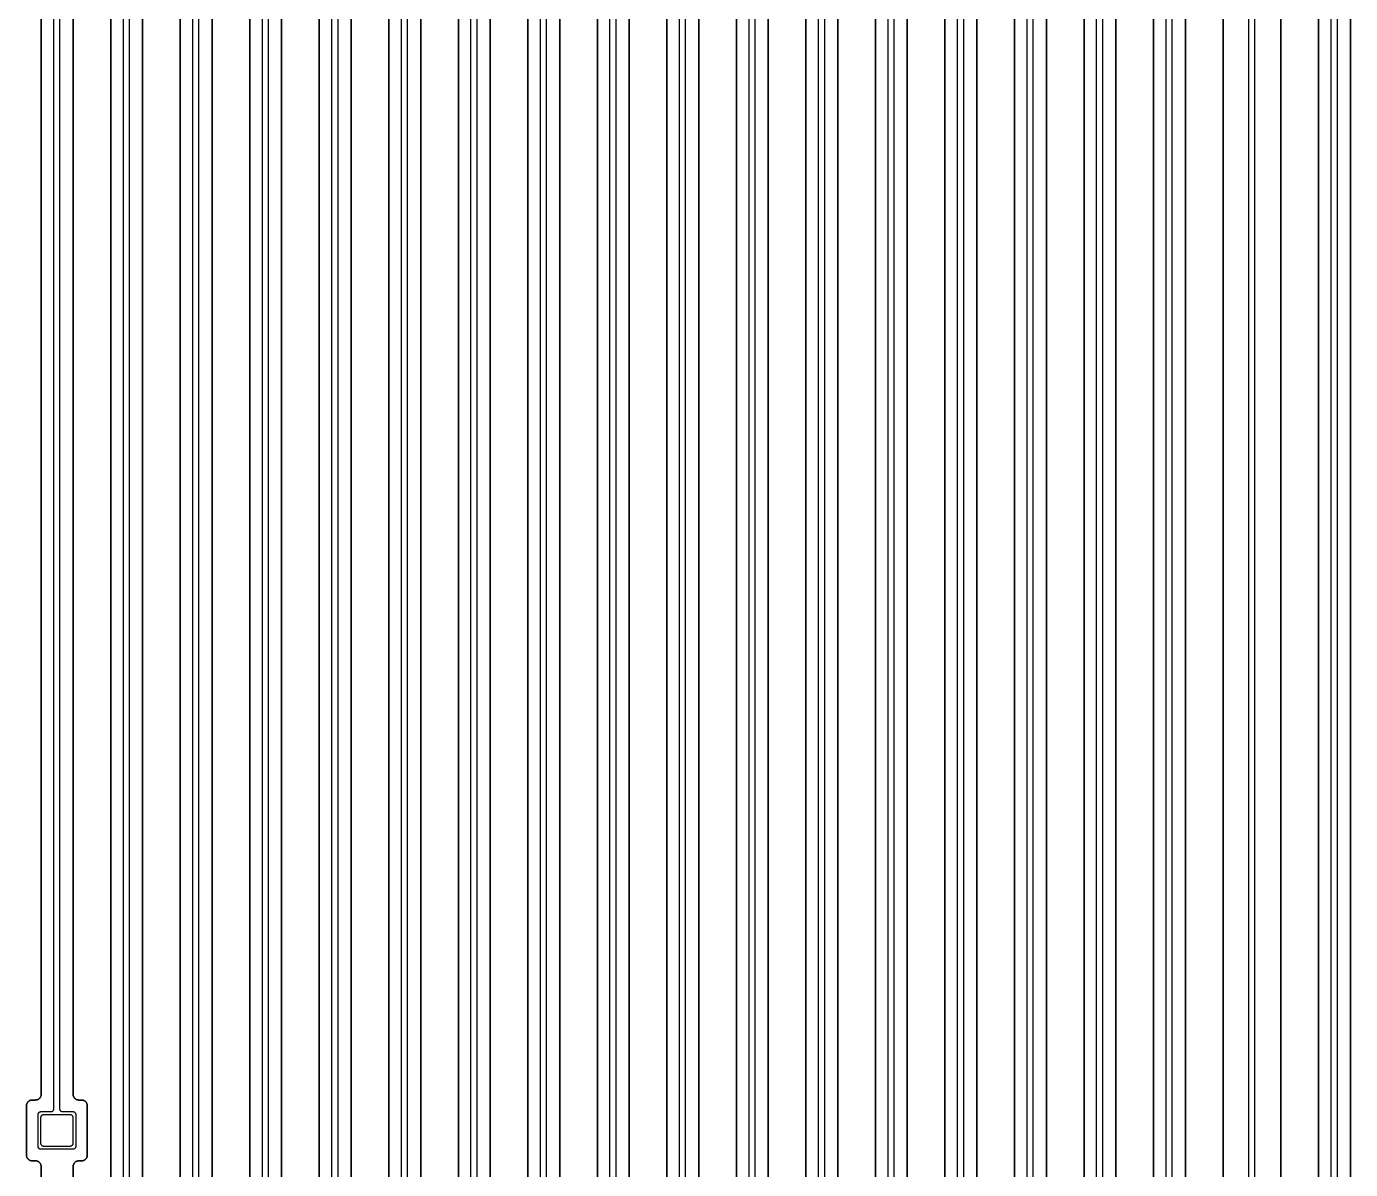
# Model space of a CAD drawing. Extents: x -2057 to 2225, y -44 to 31181.
# Drawn here: x -361.3 to 95.8, y 2166.3 to 2560.8 of the extents above; entities that cross this region are included whole.
import ezdxf

# ---------------------------------------------------------------- set-up
doc = ezdxf.new("R2010")
doc.units = 0
for name, color, linetype in [('electrode', 6, 'CONTINUOUS'), ('etching', 7, 'CONTINUOUS'), ('L3D0_etching3', 5, 'CONTINUOUS'), ('metalization', 8, 'CONTINUOUS'), ('polyimide', 9, 'CONTINUOUS')]:
    doc.layers.add(name, color=color, linetype=linetype)

msp = doc.modelspace()

# ---------------------------------------------------------------- linework, layer by layer
at = {"layer": 'electrode'}
msp.add_lwpolyline([(-355.34, 2174.247), (-355.427, 2174.255), (-355.513, 2174.27), (-355.598, 2174.293), (-355.68, 2174.323), (-355.759, 2174.36), (-355.834, 2174.403), (-355.906, 2174.453), (-355.973, 2174.509), (-356.035, 2174.571), (-356.091, 2174.638), (-356.141, 2174.71), (-356.184, 2174.785), (-356.221, 2174.864), (-356.251, 2174.946), (-356.274, 2175.031), (-356.289, 2175.117), (-356.297, 2175.204), (-356.297, 2184.291), (-356.289, 2184.378), (-356.274, 2184.464), (-356.251, 2184.548), (-356.221, 2184.63), (-356.184, 2184.71), (-356.141, 2184.785), (-356.091, 2184.857), (-356.035, 2184.924), (-355.973, 2184.985), (-355.906, 2185.042), (-355.834, 2185.092), (-355.759, 2185.135), (-355.68, 2185.172), (-355.598, 2185.202), (-355.513, 2185.225), (-355.427, 2185.24), (-355.34, 2185.247), (-346.253, 2185.247), (-346.166, 2185.24), (-346.08, 2185.225), (-345.996, 2185.202), (-345.914, 2185.172), (-345.834, 2185.135), (-345.759, 2185.092), (-345.687, 2185.042), (-345.62, 2184.985), (-345.559, 2184.924), (-345.502, 2184.857), (-345.452, 2184.785), (-345.409, 2184.71), (-345.372, 2184.63), (-345.342, 2184.548), (-345.319, 2184.464), (-345.304, 2184.378), (-345.297, 2184.291), (-345.297, 2175.204), (-345.304, 2175.117), (-345.319, 2175.031), (-345.342, 2174.946), (-345.372, 2174.864), (-345.409, 2174.785), (-345.452, 2174.71), (-345.502, 2174.638), (-345.559, 2174.571), (-345.62, 2174.509), (-345.687, 2174.453), (-345.759, 2174.403), (-345.834, 2174.36), (-345.914, 2174.323), (-345.996, 2174.293), (-346.08, 2174.27), (-346.166, 2174.255), (-346.253, 2174.247)], close=True, dxfattribs=at)
at = {"layer": 'etching'}
for points in [[(-356.208, 9035.371), (-356.208, 2192.185), (-356.216, 2192.059), (-356.231, 2191.934), (-356.255, 2191.811), (-356.286, 2191.689), (-356.325, 2191.57), (-356.371, 2191.453), (-356.425, 2191.339), (-356.485, 2191.229), (-356.553, 2191.123), (-356.627, 2191.021), (-356.707, 2190.924), (-356.793, 2190.832), (-356.884, 2190.746), (-356.981, 2190.666), (-357.083, 2190.592), (-357.189, 2190.525), (-357.299, 2190.465), (-357.413, 2190.411), (-357.53, 2190.365), (-357.649, 2190.326), (-357.771, 2190.295), (-357.895, 2190.271), (-358.019, 2190.255), (-358.145, 2190.247), (-359.359, 2190.247), (-359.485, 2190.24), (-359.61, 2190.224), (-359.733, 2190.2), (-359.855, 2190.169), (-359.974, 2190.13), (-360.091, 2190.084), (-360.205, 2190.03), (-360.315, 2189.97), (-360.421, 2189.902), (-360.523, 2189.828), (-360.62, 2189.748), (-360.712, 2189.662), (-360.798, 2189.571), (-360.878, 2189.474), (-360.952, 2189.372), (-361.019, 2189.266), (-361.079, 2189.156), (-361.133, 2189.042), (-361.179, 2188.925), (-361.218, 2188.806), (-361.249, 2188.684), (-361.273, 2188.56), (-361.289, 2188.436), (-361.297, 2188.31), (-361.297, 2171.185), (-361.289, 2171.059), (-361.273, 2170.934), (-361.249, 2170.811), (-361.218, 2170.689), (-361.179, 2170.57), (-361.133, 2170.453), (-361.079, 2170.339), (-361.019, 2170.229), (-360.952, 2170.123), (-360.878, 2170.021), (-360.798, 2169.924), (-360.712, 2169.832), (-360.62, 2169.746), (-360.523, 2169.666), (-360.421, 2169.592), (-360.315, 2169.525), (-360.205, 2169.465), (-360.091, 2169.411), (-359.974, 2169.365), (-359.855, 2169.326), (-359.733, 2169.295), (-359.61, 2169.271), (-359.485, 2169.255), (-359.359, 2169.247), (-358.145, 2169.247), (-358.019, 2169.24), (-357.895, 2169.224), (-357.771, 2169.2), (-357.649, 2169.169), (-357.53, 2169.13), (-357.413, 2169.084), (-357.299, 2169.03), (-357.189, 2168.97), (-357.083, 2168.902), (-356.981, 2168.828), (-356.884, 2168.748), (-356.793, 2168.662), (-356.707, 2168.571), (-356.627, 2168.474), (-356.553, 2168.372), (-356.485, 2168.266), (-356.425, 2168.156), (-356.371, 2168.042), (-356.325, 2167.925), (-356.286, 2167.806), (-356.255, 2167.684), (-356.231, 2167.56), (-356.216, 2167.436), (-356.208, 2167.31), (-356.208, 1919.247)], [(-345.208, 1919.247), (-345.208, 2167.31), (-345.2, 2167.436), (-345.184, 2167.56), (-345.16, 2167.684), (-345.129, 2167.806), (-345.09, 2167.925), (-345.044, 2168.042), (-344.991, 2168.156), (-344.93, 2168.266), (-344.863, 2168.372), (-344.789, 2168.474), (-344.709, 2168.571), (-344.623, 2168.662), (-344.531, 2168.748), (-344.434, 2168.828), (-344.332, 2168.902), (-344.226, 2168.97), (-344.116, 2169.03), (-344.002, 2169.084), (-343.886, 2169.13), (-343.766, 2169.169), (-343.644, 2169.2), (-343.521, 2169.224), (-343.396, 2169.24), (-343.271, 2169.247), (-342.234, 2169.247), (-342.108, 2169.255), (-341.984, 2169.271), (-341.86, 2169.295), (-341.738, 2169.326), (-341.619, 2169.365), (-341.502, 2169.411), (-341.388, 2169.465), (-341.278, 2169.525), (-341.172, 2169.592), (-341.07, 2169.666), (-340.973, 2169.746), (-340.882, 2169.832), (-340.796, 2169.924), (-340.716, 2170.021), (-340.642, 2170.123), (-340.574, 2170.229), (-340.514, 2170.339), (-340.46, 2170.453), (-340.414, 2170.57), (-340.375, 2170.689), (-340.344, 2170.811), (-340.32, 2170.934), (-340.304, 2171.059), (-340.297, 2171.185), (-340.297, 2188.31), (-340.304, 2188.436), (-340.32, 2188.56), (-340.344, 2188.684), (-340.375, 2188.806), (-340.414, 2188.925), (-340.46, 2189.042), (-340.514, 2189.156), (-340.574, 2189.266), (-340.642, 2189.372), (-340.716, 2189.474), (-340.796, 2189.571), (-340.882, 2189.662), (-340.973, 2189.748), (-341.07, 2189.828), (-341.172, 2189.902), (-341.278, 2189.97), (-341.388, 2190.03), (-341.502, 2190.084), (-341.619, 2190.13), (-341.738, 2190.169), (-341.86, 2190.2), (-341.984, 2190.224), (-342.108, 2190.24), (-342.234, 2190.247), (-343.271, 2190.247), (-343.396, 2190.255), (-343.521, 2190.271), (-343.644, 2190.295), (-343.766, 2190.326), (-343.886, 2190.365), (-344.002, 2190.411), (-344.116, 2190.465), (-344.226, 2190.525), (-344.332, 2190.592), (-344.434, 2190.666), (-344.531, 2190.746), (-344.623, 2190.832), (-344.709, 2190.924), (-344.789, 2191.021), (-344.863, 2191.123), (-344.93, 2191.229), (-344.991, 2191.339), (-345.044, 2191.453), (-345.09, 2191.57), (-345.129, 2191.689), (-345.16, 2191.811), (-345.184, 2191.934), (-345.2, 2192.059), (-345.208, 2192.185), (-345.208, 9035.377)], [(-332.208, 9035.371), (-332.208, 2092.185)], [(-321.208, 2092.185), (-321.208, 9035.377)], [(-308.208, 9035.371), (-308.208, 1992.185)], [(-297.208, 1992.185), (-297.208, 9035.377)], [(-284.208, 9035.371), (-284.208, 1892.185)], [(-273.208, 1892.185), (-273.208, 9035.377)], [(-260.208, 9035.371), (-260.208, 1792.185)], [(-249.208, 1792.185), (-249.208, 9035.377)], [(-236.208, 9035.371), (-236.208, 1692.185)], [(-225.208, 1692.185), (-225.208, 9035.377)], [(-212.208, 9035.371), (-212.208, 1592.185)], [(-201.208, 1592.185), (-201.208, 9035.377)], [(-188.208, 9035.371), (-188.208, 1492.185)], [(-177.208, 1492.185), (-177.208, 9035.377)], [(-164.208, 9035.371), (-164.208, 1392.185)], [(-153.208, 1392.185), (-153.208, 9035.377)], [(-140.208, 9035.371), (-140.208, 1292.185)], [(-129.208, 1292.185), (-129.208, 9035.377)], [(-116.208, 9035.371), (-116.208, 1192.185)], [(-105.208, 1192.185), (-105.208, 9035.377)], [(-92.208, 9035.371), (-92.208, 1092.185)], [(-81.208, 1092.185), (-81.208, 9035.377)], [(-68.208, 9035.371), (-68.208, 992.185)], [(-57.208, 992.185), (-57.208, 9035.377)], [(-44.208, 9035.371), (-44.208, 892.185)], [(-33.208, 892.185), (-33.208, 9035.377)], [(-20.208, 9035.371), (-20.208, 792.185)], [(-9.208, 792.185), (-9.208, 9035.377)], [(3.792, 9035.371), (3.792, 692.185)], [(14.792, 692.185), (14.792, 9035.377)], [(27.792, 9035.371), (27.792, 592.185)], [(38.792, 592.185), (38.792, 9035.377)], [(51.792, 9035.371), (51.792, 500.247)], [(71.792, 500.247), (71.792, 9035.377)], [(84.792, 9035.371), (84.792, 552.185)], [(95.792, 552.185), (95.792, 9035.377)]]:
    msp.add_lwpolyline(points, dxfattribs=at)
at = {"layer": 'L3D0_etching3'}
for points in [[(-356.208, 9035.371), (-356.208, 2192.185), (-356.216, 2192.059), (-356.231, 2191.934), (-356.255, 2191.811), (-356.286, 2191.689), (-356.325, 2191.57), (-356.371, 2191.453), (-356.425, 2191.339), (-356.485, 2191.229), (-356.553, 2191.123), (-356.627, 2191.021), (-356.707, 2190.924), (-356.793, 2190.832), (-356.884, 2190.746), (-356.981, 2190.666), (-357.083, 2190.592), (-357.189, 2190.525), (-357.299, 2190.465), (-357.413, 2190.411), (-357.53, 2190.365), (-357.649, 2190.326), (-357.771, 2190.295), (-357.895, 2190.271), (-358.019, 2190.255), (-358.145, 2190.247), (-359.359, 2190.247), (-359.485, 2190.24), (-359.61, 2190.224), (-359.733, 2190.2), (-359.855, 2190.169), (-359.974, 2190.13), (-360.091, 2190.084), (-360.205, 2190.03), (-360.315, 2189.97), (-360.421, 2189.902), (-360.523, 2189.828), (-360.62, 2189.748), (-360.712, 2189.662), (-360.798, 2189.571), (-360.878, 2189.474), (-360.952, 2189.372), (-361.019, 2189.266), (-361.079, 2189.156), (-361.133, 2189.042), (-361.179, 2188.925), (-361.218, 2188.806), (-361.249, 2188.684), (-361.273, 2188.56), (-361.289, 2188.436), (-361.297, 2188.31), (-361.297, 2171.185), (-361.289, 2171.059), (-361.273, 2170.934), (-361.249, 2170.811), (-361.218, 2170.689), (-361.179, 2170.57), (-361.133, 2170.453), (-361.079, 2170.339), (-361.019, 2170.229), (-360.952, 2170.123), (-360.878, 2170.021), (-360.798, 2169.924), (-360.712, 2169.832), (-360.62, 2169.746), (-360.523, 2169.666), (-360.421, 2169.592), (-360.315, 2169.525), (-360.205, 2169.465), (-360.091, 2169.411), (-359.974, 2169.365), (-359.855, 2169.326), (-359.733, 2169.295), (-359.61, 2169.271), (-359.485, 2169.255), (-359.359, 2169.247), (-358.145, 2169.247), (-358.019, 2169.24), (-357.895, 2169.224), (-357.771, 2169.2), (-357.649, 2169.169), (-357.53, 2169.13), (-357.413, 2169.084), (-357.299, 2169.03), (-357.189, 2168.97), (-357.083, 2168.902), (-356.981, 2168.828), (-356.884, 2168.748), (-356.793, 2168.662), (-356.707, 2168.571), (-356.627, 2168.474), (-356.553, 2168.372), (-356.485, 2168.266), (-356.425, 2168.156), (-356.371, 2168.042), (-356.325, 2167.925), (-356.286, 2167.806), (-356.255, 2167.684), (-356.231, 2167.56), (-356.216, 2167.436), (-356.208, 2167.31), (-356.208, 1919.247)], [(-345.208, 1919.247), (-345.208, 2167.31), (-345.2, 2167.436), (-345.184, 2167.56), (-345.16, 2167.684), (-345.129, 2167.806), (-345.09, 2167.925), (-345.044, 2168.042), (-344.991, 2168.156), (-344.93, 2168.266), (-344.863, 2168.372), (-344.789, 2168.474), (-344.709, 2168.571), (-344.623, 2168.662), (-344.531, 2168.748), (-344.434, 2168.828), (-344.332, 2168.902), (-344.226, 2168.97), (-344.116, 2169.03), (-344.002, 2169.084), (-343.886, 2169.13), (-343.766, 2169.169), (-343.644, 2169.2), (-343.521, 2169.224), (-343.396, 2169.24), (-343.271, 2169.247), (-342.234, 2169.247), (-342.108, 2169.255), (-341.984, 2169.271), (-341.86, 2169.295), (-341.738, 2169.326), (-341.619, 2169.365), (-341.502, 2169.411), (-341.388, 2169.465), (-341.278, 2169.525), (-341.172, 2169.592), (-341.07, 2169.666), (-340.973, 2169.746), (-340.882, 2169.832), (-340.796, 2169.924), (-340.716, 2170.021), (-340.642, 2170.123), (-340.574, 2170.229), (-340.514, 2170.339), (-340.46, 2170.453), (-340.414, 2170.57), (-340.375, 2170.689), (-340.344, 2170.811), (-340.32, 2170.934), (-340.304, 2171.059), (-340.297, 2171.185), (-340.297, 2188.31), (-340.304, 2188.436), (-340.32, 2188.56), (-340.344, 2188.684), (-340.375, 2188.806), (-340.414, 2188.925), (-340.46, 2189.042), (-340.514, 2189.156), (-340.574, 2189.266), (-340.642, 2189.372), (-340.716, 2189.474), (-340.796, 2189.571), (-340.882, 2189.662), (-340.973, 2189.748), (-341.07, 2189.828), (-341.172, 2189.902), (-341.278, 2189.97), (-341.388, 2190.03), (-341.502, 2190.084), (-341.619, 2190.13), (-341.738, 2190.169), (-341.86, 2190.2), (-341.984, 2190.224), (-342.108, 2190.24), (-342.234, 2190.247), (-343.271, 2190.247), (-343.396, 2190.255), (-343.521, 2190.271), (-343.644, 2190.295), (-343.766, 2190.326), (-343.886, 2190.365), (-344.002, 2190.411), (-344.116, 2190.465), (-344.226, 2190.525), (-344.332, 2190.592), (-344.434, 2190.666), (-344.531, 2190.746), (-344.623, 2190.832), (-344.709, 2190.924), (-344.789, 2191.021), (-344.863, 2191.123), (-344.93, 2191.229), (-344.991, 2191.339), (-345.044, 2191.453), (-345.09, 2191.57), (-345.129, 2191.689), (-345.16, 2191.811), (-345.184, 2191.934), (-345.2, 2192.059), (-345.208, 2192.185), (-345.208, 9035.377)], [(-332.208, 9035.371), (-332.208, 2092.185)], [(-321.208, 2092.185), (-321.208, 9035.377)], [(-308.208, 9035.371), (-308.208, 1992.185)], [(-297.208, 1992.185), (-297.208, 9035.377)], [(-284.208, 9035.371), (-284.208, 1892.185)], [(-273.208, 1892.185), (-273.208, 9035.377)], [(-260.208, 9035.371), (-260.208, 1792.185)], [(-249.208, 1792.185), (-249.208, 9035.377)], [(-236.208, 9035.371), (-236.208, 1692.185)], [(-225.208, 1692.185), (-225.208, 9035.377)], [(-212.208, 9035.371), (-212.208, 1592.185)], [(-201.208, 1592.185), (-201.208, 9035.377)], [(-188.208, 9035.371), (-188.208, 1492.185)], [(-177.208, 1492.185), (-177.208, 9035.377)], [(-164.208, 9035.371), (-164.208, 1392.185)], [(-153.208, 1392.185), (-153.208, 9035.377)], [(-140.208, 9035.371), (-140.208, 1292.185)], [(-129.208, 1292.185), (-129.208, 9035.377)], [(-116.208, 9035.371), (-116.208, 1192.185)], [(-105.208, 1192.185), (-105.208, 9035.377)], [(-92.208, 9035.371), (-92.208, 1092.185)], [(-81.208, 1092.185), (-81.208, 9035.377)], [(-68.208, 9035.371), (-68.208, 992.185)], [(-57.208, 992.185), (-57.208, 9035.377)], [(-44.208, 9035.371), (-44.208, 892.185)], [(-33.208, 892.185), (-33.208, 9035.377)], [(-20.208, 9035.371), (-20.208, 792.185)], [(-9.208, 792.185), (-9.208, 9035.377)], [(3.792, 9035.371), (3.792, 692.185)], [(14.792, 692.185), (14.792, 9035.377)], [(27.792, 9035.371), (27.792, 592.185)], [(38.792, 592.185), (38.792, 9035.377)], [(51.792, 9035.371), (51.792, 500.247)], [(71.792, 500.247), (71.792, 9035.377)], [(84.792, 9035.371), (84.792, 552.185)], [(95.792, 552.185), (95.792, 9035.377)]]:
    msp.add_lwpolyline(points, dxfattribs=at)
at = {"layer": 'metalization'}
for points in [[(-349.858, 9040.22), (-349.858, 2187.204), (-349.85, 2187.117), (-349.835, 2187.031), (-349.812, 2186.946), (-349.782, 2186.864), (-349.746, 2186.785), (-349.702, 2186.71), (-349.652, 2186.638), (-349.596, 2186.571), (-349.534, 2186.509), (-349.467, 2186.453), (-349.396, 2186.403), (-349.32, 2186.36), (-349.241, 2186.323), (-349.159, 2186.293), (-349.074, 2186.27), (-348.988, 2186.255), (-348.901, 2186.247), (-345.253, 2186.247), (-345.166, 2186.24), (-345.08, 2186.225), (-344.996, 2186.202), (-344.914, 2186.172), (-344.834, 2186.135), (-344.759, 2186.092), (-344.687, 2186.042), (-344.62, 2185.985), (-344.559, 2185.924), (-344.502, 2185.857), (-344.452, 2185.785), (-344.409, 2185.71), (-344.372, 2185.63), (-344.342, 2185.548), (-344.319, 2185.464), (-344.304, 2185.378), (-344.297, 2185.291), (-344.297, 2174.204), (-344.304, 2174.117), (-344.319, 2174.031), (-344.342, 2173.946), (-344.372, 2173.864), (-344.409, 2173.785), (-344.452, 2173.71), (-344.502, 2173.638), (-344.559, 2173.571), (-344.62, 2173.509), (-344.687, 2173.453), (-344.759, 2173.403), (-344.834, 2173.36), (-344.914, 2173.323), (-344.996, 2173.293), (-345.08, 2173.27), (-345.166, 2173.255), (-345.253, 2173.247), (-356.34, 2173.247), (-356.427, 2173.255), (-356.513, 2173.27), (-356.598, 2173.293), (-356.68, 2173.323), (-356.759, 2173.36), (-356.834, 2173.403), (-356.906, 2173.453), (-356.973, 2173.509), (-357.035, 2173.571), (-357.091, 2173.638), (-357.141, 2173.71), (-357.184, 2173.785), (-357.221, 2173.864), (-357.251, 2173.946), (-357.274, 2174.031), (-357.289, 2174.117), (-357.297, 2174.204), (-357.297, 2185.291), (-357.289, 2185.378), (-357.274, 2185.464), (-357.251, 2185.548), (-357.221, 2185.63), (-357.184, 2185.71), (-357.141, 2185.785), (-357.091, 2185.857), (-357.035, 2185.924), (-356.973, 2185.985), (-356.906, 2186.042), (-356.834, 2186.092), (-356.759, 2186.135), (-356.68, 2186.172), (-356.598, 2186.202), (-356.513, 2186.225), (-356.427, 2186.24), (-356.34, 2186.247), (-352.814, 2186.247), (-352.727, 2186.255), (-352.641, 2186.27), (-352.557, 2186.293), (-352.475, 2186.323), (-352.396, 2186.36), (-352.32, 2186.403), (-352.248, 2186.453), (-352.181, 2186.509), (-352.12, 2186.571), (-352.064, 2186.638), (-352.014, 2186.71), (-351.97, 2186.785), (-351.933, 2186.864), (-351.903, 2186.946), (-351.88, 2187.031), (-351.865, 2187.117), (-351.858, 2187.204), (-351.858, 9040.22)], [(-327.858, 2087.204), (-327.858, 9040.22)], [(-325.858, 9040.22), (-325.858, 2087.204)], [(-303.858, 1987.204), (-303.858, 9040.22)], [(-301.858, 9040.22), (-301.858, 1987.204)], [(-279.858, 1887.204), (-279.858, 9040.22)], [(-277.858, 9040.22), (-277.858, 1887.204)], [(-255.858, 1787.204), (-255.858, 9040.22)], [(-253.858, 9040.22), (-253.858, 1787.204)], [(-231.858, 1687.204), (-231.858, 9040.22)], [(-229.858, 9040.22), (-229.858, 1687.204)], [(-207.858, 1587.204), (-207.858, 9040.22)], [(-205.858, 9040.22), (-205.858, 1587.204)], [(-183.858, 1487.204), (-183.858, 9040.22)], [(-181.858, 9040.22), (-181.858, 1487.204)], [(-159.858, 1387.204), (-159.858, 9040.22)], [(-157.858, 9040.22), (-157.858, 1387.204)], [(-135.858, 1287.204), (-135.858, 9040.22)], [(-133.858, 9040.22), (-133.858, 1287.204)], [(-111.858, 1187.204), (-111.858, 9040.22)], [(-109.858, 9040.22), (-109.858, 1187.204)], [(-87.858, 1087.204), (-87.858, 9040.22)], [(-85.858, 9040.22), (-85.858, 1087.204)], [(-63.858, 987.204), (-63.858, 9040.22)], [(-61.858, 9040.22), (-61.858, 987.204)], [(-39.858, 887.204), (-39.858, 9040.22)], [(-37.858, 9040.22), (-37.858, 887.204)], [(-15.858, 787.204), (-15.858, 9040.22)], [(-13.858, 9040.22), (-13.858, 787.204)], [(8.142, 687.204), (8.142, 9040.22)], [(10.142, 9040.22), (10.142, 687.204)], [(32.142, 587.204), (32.142, 9040.22)], [(34.142, 9040.22), (34.142, 587.204)], [(60.642, 497.204), (60.642, 9040.22)], [(62.642, 9040.22), (62.642, 497.204)], [(89.142, 547.204), (89.142, 9040.22)], [(91.142, 9040.22), (91.142, 547.204)]]:
    msp.add_lwpolyline(points, dxfattribs=at)
at = {"layer": 'polyimide'}
for points in [[(-356.208, 1919.247), (-356.208, 2167.31), (-356.216, 2167.436), (-356.231, 2167.56), (-356.255, 2167.684), (-356.286, 2167.806), (-356.325, 2167.925), (-356.371, 2168.042), (-356.425, 2168.156), (-356.485, 2168.266), (-356.553, 2168.372), (-356.627, 2168.474), (-356.707, 2168.571), (-356.793, 2168.662), (-356.884, 2168.748), (-356.981, 2168.828), (-357.083, 2168.902), (-357.189, 2168.97), (-357.299, 2169.03), (-357.413, 2169.084), (-357.53, 2169.13), (-357.649, 2169.169), (-357.771, 2169.2), (-357.895, 2169.224), (-358.019, 2169.24), (-358.145, 2169.247), (-359.359, 2169.247), (-359.485, 2169.255), (-359.61, 2169.271), (-359.733, 2169.295), (-359.855, 2169.326), (-359.974, 2169.365), (-360.091, 2169.411), (-360.205, 2169.465), (-360.315, 2169.525), (-360.421, 2169.592), (-360.523, 2169.666), (-360.62, 2169.746), (-360.712, 2169.832), (-360.798, 2169.924), (-360.878, 2170.021), (-360.952, 2170.123), (-361.019, 2170.229), (-361.079, 2170.339), (-361.133, 2170.453), (-361.179, 2170.57), (-361.218, 2170.689), (-361.249, 2170.811), (-361.273, 2170.934), (-361.289, 2171.059), (-361.297, 2171.185), (-361.297, 2188.31), (-361.289, 2188.436), (-361.273, 2188.56), (-361.249, 2188.684), (-361.218, 2188.806), (-361.179, 2188.925), (-361.133, 2189.042), (-361.079, 2189.156), (-361.019, 2189.266), (-360.952, 2189.372), (-360.878, 2189.474), (-360.798, 2189.571), (-360.712, 2189.662), (-360.62, 2189.748), (-360.523, 2189.828), (-360.421, 2189.902), (-360.315, 2189.97), (-360.205, 2190.03), (-360.091, 2190.084), (-359.974, 2190.13), (-359.855, 2190.169), (-359.733, 2190.2), (-359.61, 2190.224), (-359.485, 2190.24), (-359.359, 2190.247), (-358.145, 2190.247), (-358.019, 2190.255), (-357.895, 2190.271), (-357.771, 2190.295), (-357.649, 2190.326), (-357.53, 2190.365), (-357.413, 2190.411), (-357.299, 2190.465), (-357.189, 2190.525), (-357.083, 2190.592), (-356.981, 2190.666), (-356.884, 2190.746), (-356.793, 2190.832), (-356.707, 2190.924), (-356.627, 2191.021), (-356.553, 2191.123), (-356.485, 2191.229), (-356.425, 2191.339), (-356.371, 2191.453), (-356.325, 2191.57), (-356.286, 2191.689), (-356.255, 2191.811), (-356.231, 2191.934), (-356.216, 2192.059), (-356.208, 2192.185), (-356.208, 9035.371)], [(-356.208, 9035.371), (-356.208, 2192.185), (-356.216, 2192.059), (-356.231, 2191.934), (-356.255, 2191.811), (-356.286, 2191.689), (-356.325, 2191.57), (-356.371, 2191.453), (-356.425, 2191.339), (-356.485, 2191.229), (-356.553, 2191.123), (-356.627, 2191.021), (-356.707, 2190.924), (-356.793, 2190.832), (-356.884, 2190.746), (-356.981, 2190.666), (-357.083, 2190.592), (-357.189, 2190.525), (-357.299, 2190.465), (-357.413, 2190.411), (-357.53, 2190.365), (-357.649, 2190.326), (-357.771, 2190.295), (-357.895, 2190.271), (-358.019, 2190.255), (-358.145, 2190.247), (-359.359, 2190.247), (-359.485, 2190.24), (-359.61, 2190.224), (-359.733, 2190.2), (-359.855, 2190.169), (-359.974, 2190.13), (-360.091, 2190.084), (-360.205, 2190.03), (-360.315, 2189.97), (-360.421, 2189.902), (-360.523, 2189.828), (-360.62, 2189.748), (-360.712, 2189.662), (-360.798, 2189.571), (-360.878, 2189.474), (-360.952, 2189.372), (-361.019, 2189.266), (-361.079, 2189.156), (-361.133, 2189.042), (-361.179, 2188.925), (-361.218, 2188.806), (-361.249, 2188.684), (-361.273, 2188.56), (-361.289, 2188.436), (-361.297, 2188.31), (-361.297, 2171.185), (-361.289, 2171.059), (-361.273, 2170.934), (-361.249, 2170.811), (-361.218, 2170.689), (-361.179, 2170.57), (-361.133, 2170.453), (-361.079, 2170.339), (-361.019, 2170.229), (-360.952, 2170.123), (-360.878, 2170.021), (-360.798, 2169.924), (-360.712, 2169.832), (-360.62, 2169.746), (-360.523, 2169.666), (-360.421, 2169.592), (-360.315, 2169.525), (-360.205, 2169.465), (-360.091, 2169.411), (-359.974, 2169.365), (-359.855, 2169.326), (-359.733, 2169.295), (-359.61, 2169.271), (-359.485, 2169.255), (-359.359, 2169.247), (-358.145, 2169.247), (-358.019, 2169.24), (-357.895, 2169.224), (-357.771, 2169.2), (-357.649, 2169.169), (-357.53, 2169.13), (-357.413, 2169.084), (-357.299, 2169.03), (-357.189, 2168.97), (-357.083, 2168.902), (-356.981, 2168.828), (-356.884, 2168.748), (-356.793, 2168.662), (-356.707, 2168.571), (-356.627, 2168.474), (-356.553, 2168.372), (-356.485, 2168.266), (-356.425, 2168.156), (-356.371, 2168.042), (-356.325, 2167.925), (-356.286, 2167.806), (-356.255, 2167.684), (-356.231, 2167.56), (-356.216, 2167.436), (-356.208, 2167.31), (-356.208, 1919.247)], [(-345.208, 9035.377), (-345.208, 2192.185), (-345.2, 2192.059), (-345.184, 2191.934), (-345.16, 2191.811), (-345.129, 2191.689), (-345.09, 2191.57), (-345.044, 2191.453), (-344.991, 2191.339), (-344.93, 2191.229), (-344.863, 2191.123), (-344.789, 2191.021), (-344.709, 2190.924), (-344.623, 2190.832), (-344.531, 2190.746), (-344.434, 2190.666), (-344.332, 2190.592), (-344.226, 2190.525), (-344.116, 2190.465), (-344.002, 2190.411), (-343.886, 2190.365), (-343.766, 2190.326), (-343.644, 2190.295), (-343.521, 2190.271), (-343.396, 2190.255), (-343.271, 2190.247), (-342.234, 2190.247), (-342.108, 2190.24), (-341.984, 2190.224), (-341.86, 2190.2), (-341.738, 2190.169), (-341.619, 2190.13), (-341.502, 2190.084), (-341.388, 2190.03), (-341.278, 2189.97), (-341.172, 2189.902), (-341.07, 2189.828), (-340.973, 2189.748), (-340.882, 2189.662), (-340.796, 2189.571), (-340.716, 2189.474), (-340.642, 2189.372), (-340.574, 2189.266), (-340.514, 2189.156), (-340.46, 2189.042), (-340.414, 2188.925), (-340.375, 2188.806), (-340.344, 2188.684), (-340.32, 2188.56), (-340.304, 2188.436), (-340.297, 2188.31), (-340.297, 2171.185), (-340.304, 2171.059), (-340.32, 2170.934), (-340.344, 2170.811), (-340.375, 2170.689), (-340.414, 2170.57), (-340.46, 2170.453), (-340.514, 2170.339), (-340.574, 2170.229), (-340.642, 2170.123), (-340.716, 2170.021), (-340.796, 2169.924), (-340.882, 2169.832), (-340.973, 2169.746), (-341.07, 2169.666), (-341.172, 2169.592), (-341.278, 2169.525), (-341.388, 2169.465), (-341.502, 2169.411), (-341.619, 2169.365), (-341.738, 2169.326), (-341.86, 2169.295), (-341.984, 2169.271), (-342.108, 2169.255), (-342.234, 2169.247), (-343.271, 2169.247), (-343.396, 2169.24), (-343.521, 2169.224), (-343.644, 2169.2), (-343.766, 2169.169), (-343.886, 2169.13), (-344.002, 2169.084), (-344.116, 2169.03), (-344.226, 2168.97), (-344.332, 2168.902), (-344.434, 2168.828), (-344.531, 2168.748), (-344.623, 2168.662), (-344.709, 2168.571), (-344.789, 2168.474), (-344.863, 2168.372), (-344.93, 2168.266), (-344.991, 2168.156), (-345.044, 2168.042), (-345.09, 2167.925), (-345.129, 2167.806), (-345.16, 2167.684), (-345.184, 2167.56), (-345.2, 2167.436), (-345.208, 2167.31), (-345.208, 1919.247)], [(-345.208, 1919.247), (-345.208, 2167.31), (-345.2, 2167.436), (-345.184, 2167.56), (-345.16, 2167.684), (-345.129, 2167.806), (-345.09, 2167.925), (-345.044, 2168.042), (-344.991, 2168.156), (-344.93, 2168.266), (-344.863, 2168.372), (-344.789, 2168.474), (-344.709, 2168.571), (-344.623, 2168.662), (-344.531, 2168.748), (-344.434, 2168.828), (-344.332, 2168.902), (-344.226, 2168.97), (-344.116, 2169.03), (-344.002, 2169.084), (-343.886, 2169.13), (-343.766, 2169.169), (-343.644, 2169.2), (-343.521, 2169.224), (-343.396, 2169.24), (-343.271, 2169.247), (-342.234, 2169.247), (-342.108, 2169.255), (-341.984, 2169.271), (-341.86, 2169.295), (-341.738, 2169.326), (-341.619, 2169.365), (-341.502, 2169.411), (-341.388, 2169.465), (-341.278, 2169.525), (-341.172, 2169.592), (-341.07, 2169.666), (-340.973, 2169.746), (-340.882, 2169.832), (-340.796, 2169.924), (-340.716, 2170.021), (-340.642, 2170.123), (-340.574, 2170.229), (-340.514, 2170.339), (-340.46, 2170.453), (-340.414, 2170.57), (-340.375, 2170.689), (-340.344, 2170.811), (-340.32, 2170.934), (-340.304, 2171.059), (-340.297, 2171.185), (-340.297, 2188.31), (-340.304, 2188.436), (-340.32, 2188.56), (-340.344, 2188.684), (-340.375, 2188.806), (-340.414, 2188.925), (-340.46, 2189.042), (-340.514, 2189.156), (-340.574, 2189.266), (-340.642, 2189.372), (-340.716, 2189.474), (-340.796, 2189.571), (-340.882, 2189.662), (-340.973, 2189.748), (-341.07, 2189.828), (-341.172, 2189.902), (-341.278, 2189.97), (-341.388, 2190.03), (-341.502, 2190.084), (-341.619, 2190.13), (-341.738, 2190.169), (-341.86, 2190.2), (-341.984, 2190.224), (-342.108, 2190.24), (-342.234, 2190.247), (-343.271, 2190.247), (-343.396, 2190.255), (-343.521, 2190.271), (-343.644, 2190.295), (-343.766, 2190.326), (-343.886, 2190.365), (-344.002, 2190.411), (-344.116, 2190.465), (-344.226, 2190.525), (-344.332, 2190.592), (-344.434, 2190.666), (-344.531, 2190.746), (-344.623, 2190.832), (-344.709, 2190.924), (-344.789, 2191.021), (-344.863, 2191.123), (-344.93, 2191.229), (-344.991, 2191.339), (-345.044, 2191.453), (-345.09, 2191.57), (-345.129, 2191.689), (-345.16, 2191.811), (-345.184, 2191.934), (-345.2, 2192.059), (-345.208, 2192.185), (-345.208, 9035.377)], [(-332.208, 2092.185), (-332.208, 9035.371)], [(-332.208, 9035.371), (-332.208, 2092.185)], [(-321.208, 9035.377), (-321.208, 2092.185)], [(-321.208, 2092.185), (-321.208, 9035.377)], [(-308.208, 1992.185), (-308.208, 9035.371)], [(-308.208, 9035.371), (-308.208, 1992.185)], [(-297.208, 9035.377), (-297.208, 1992.185)], [(-297.208, 1992.185), (-297.208, 9035.377)], [(-284.208, 1892.185), (-284.208, 9035.371)], [(-284.208, 9035.371), (-284.208, 1892.185)], [(-273.208, 9035.377), (-273.208, 1892.185)], [(-273.208, 1892.185), (-273.208, 9035.377)], [(-260.208, 1792.185), (-260.208, 9035.371)], [(-260.208, 9035.371), (-260.208, 1792.185)], [(-249.208, 9035.377), (-249.208, 1792.185)], [(-249.208, 1792.185), (-249.208, 9035.377)], [(-236.208, 1692.185), (-236.208, 9035.371)], [(-236.208, 9035.371), (-236.208, 1692.185)], [(-225.208, 9035.377), (-225.208, 1692.185)], [(-225.208, 1692.185), (-225.208, 9035.377)], [(-212.208, 1592.185), (-212.208, 9035.371)], [(-212.208, 9035.371), (-212.208, 1592.185)], [(-201.208, 9035.377), (-201.208, 1592.185)], [(-201.208, 1592.185), (-201.208, 9035.377)], [(-188.208, 1492.185), (-188.208, 9035.371)], [(-188.208, 9035.371), (-188.208, 1492.185)], [(-177.208, 9035.377), (-177.208, 1492.185)], [(-177.208, 1492.185), (-177.208, 9035.377)], [(-164.208, 1392.185), (-164.208, 9035.371)], [(-164.208, 9035.371), (-164.208, 1392.185)], [(-153.208, 9035.377), (-153.208, 1392.185)], [(-153.208, 1392.185), (-153.208, 9035.377)], [(-140.208, 1292.185), (-140.208, 9035.371)], [(-140.208, 9035.371), (-140.208, 1292.185)], [(-129.208, 9035.377), (-129.208, 1292.185)], [(-129.208, 1292.185), (-129.208, 9035.377)], [(-116.208, 1192.185), (-116.208, 9035.371)], [(-116.208, 9035.371), (-116.208, 1192.185)], [(-105.208, 9035.377), (-105.208, 1192.185)], [(-105.208, 1192.185), (-105.208, 9035.377)], [(-92.208, 1092.185), (-92.208, 9035.371)], [(-92.208, 9035.371), (-92.208, 1092.185)], [(-81.208, 9035.377), (-81.208, 1092.185)], [(-81.208, 1092.185), (-81.208, 9035.377)], [(-68.208, 992.185), (-68.208, 9035.371)], [(-68.208, 9035.371), (-68.208, 992.185)], [(-57.208, 9035.377), (-57.208, 992.185)], [(-57.208, 992.185), (-57.208, 9035.377)], [(-44.208, 892.185), (-44.208, 9035.371)], [(-44.208, 9035.371), (-44.208, 892.185)], [(-33.208, 9035.377), (-33.208, 892.185)], [(-33.208, 892.185), (-33.208, 9035.377)], [(-20.208, 792.185), (-20.208, 9035.371)], [(-20.208, 9035.371), (-20.208, 792.185)], [(-9.208, 9035.377), (-9.208, 792.185)], [(-9.208, 792.185), (-9.208, 9035.377)], [(3.792, 692.185), (3.792, 9035.371)], [(3.792, 9035.371), (3.792, 692.185)], [(14.792, 9035.377), (14.792, 692.185)], [(14.792, 692.185), (14.792, 9035.377)], [(27.792, 592.185), (27.792, 9035.371)], [(27.792, 9035.371), (27.792, 592.185)], [(38.792, 9035.377), (38.792, 592.185)], [(38.792, 592.185), (38.792, 9035.377)], [(51.792, 500.247), (51.792, 9035.371)], [(51.792, 9035.371), (51.792, 500.247)], [(71.792, 9035.377), (71.792, 500.247)], [(71.792, 500.247), (71.792, 9035.377)], [(84.792, 552.185), (84.792, 9035.371)], [(84.792, 9035.371), (84.792, 552.185)], [(95.792, 9035.377), (95.792, 552.185)], [(95.792, 552.185), (95.792, 9035.377)]]:
    msp.add_lwpolyline(points, dxfattribs=at)

doc.saveas('drawing.dxf')
